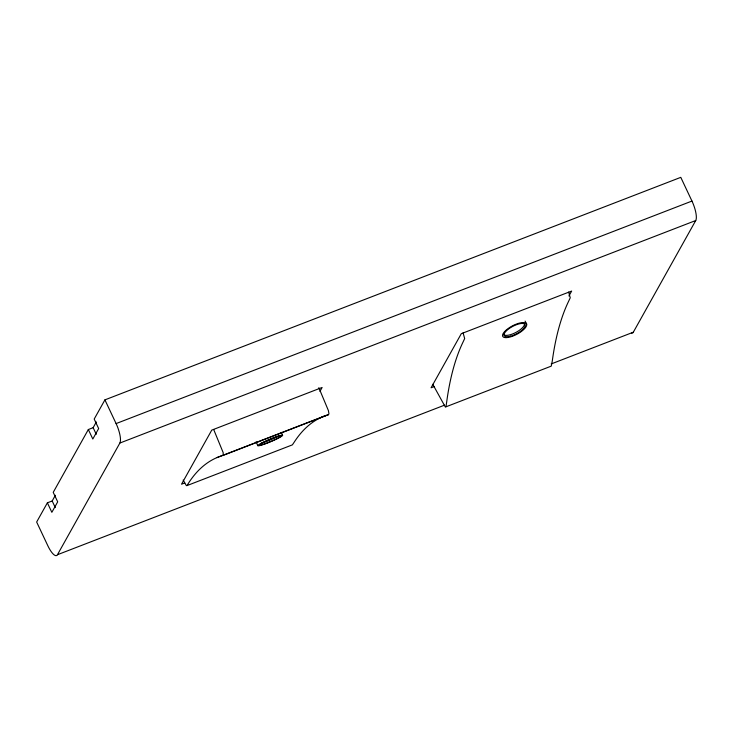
<?xml version="1.0" encoding="UTF-8"?>
<svg xmlns="http://www.w3.org/2000/svg" width="733" height="733" viewBox="0 0 733 733"><rect width="100%" height="100%" fill="white"/><g stroke="black" fill="none" stroke-linecap="round" stroke-linejoin="round"><path stroke-width="1.1" d="M55.369 495.261L52.18 500.978L47.379 502.829L36.65 522.024L47.828 545.737A16.153 4.755 68.9 0 0 57.458 554.725L444.565 405.147M96.325 421.97L93.137 427.678L88.336 429.538L53.225 492.356L57.696 501.839L51.851 512.312L47.379 502.829M631.69 333.13A16.153 4.755 68.9 0 0 633.321 332.205L695.745 220.523A16.153 4.755 68.9 0 0 691.961 201.062L680.783 177.349L104.92 399.87L94.191 419.065L98.662 428.548L92.807 439.021L88.336 429.538M57.458 554.725L119.873 443.044L695.745 220.523M319.936 391.404L322.135 387.464L211.755 430.115L181.527 484.211L184.707 482.983M568.927 295.958L571.676 291.047L461.295 333.689L431.068 387.784L434.248 386.557M183.158 480.042L186.347 485.576L187.144 485.402L188.665 482.91A608.28 178.971 68.9 0 1 220.615 456.183L223.217 455.211L223.171 452.609L213.688 429.511M222.896 455.495L328.466 414.704L328.952 413.806L328.393 410.572L318.828 387.684M432.782 384.294L445.224 406.824L446.003 406.668L446.718 401.693A608.28 178.971 68.9 0 1 463.1 341.935L464.667 338.564L463.082 332.864M445.673 406.925L551.253 366.134L552.297 360.893A608.28 178.971 68.9 0 1 568.68 301.144L570.247 297.772L568.661 292.073M186.805 485.667L292.385 444.867L294.235 442.118A608.28 178.971 68.9 0 1 326.185 415.391L328.466 414.704M119.873 443.044A16.153 4.755 68.9 0 0 116.098 423.582L691.961 201.062M216.913 457.621L326.185 415.391M551.207 363.935L633.321 332.205M525.085 321.1L526.651 324.068A13.46 4.755 -27.8 0 1 509.948 337.052A13.46 4.755 -27.8 0 1 507.309 329.144A13.46 4.755 -27.8 0 1 526.651 324.068M104.92 399.87L116.098 423.582M93.137 427.678L96.27 434.321M52.18 500.978L55.305 507.612M281.362 432.378L282.608 435.347A13.46 1.283 -22.8 0 1 263.999 444.29A13.46 1.283 -22.8 0 1 263.962 441.907A13.46 1.283 -22.8 0 1 282.608 435.347M256.11 441.733L257.778 445.682M279.026 435.704A11.829 1.127 -22.8 0 1 261.864 443.099M524.489 323.455A11.829 4.178 -27.8 0 1 516.637 332.04A11.829 4.178 -27.8 0 1 504.084 334.908M264.75 443.832A11.829 1.127 -22.8 0 0 281.106 435.97A11.829 1.127 -22.8 0 0 264.723 441.733A11.829 1.127 -22.8 0 0 264.75 443.832M510.516 336.209A11.829 4.178 -27.8 0 0 525.195 324.792A11.829 4.178 -27.8 0 0 508.198 329.264A11.829 4.178 -27.8 0 0 510.516 336.209"/></g></svg>
